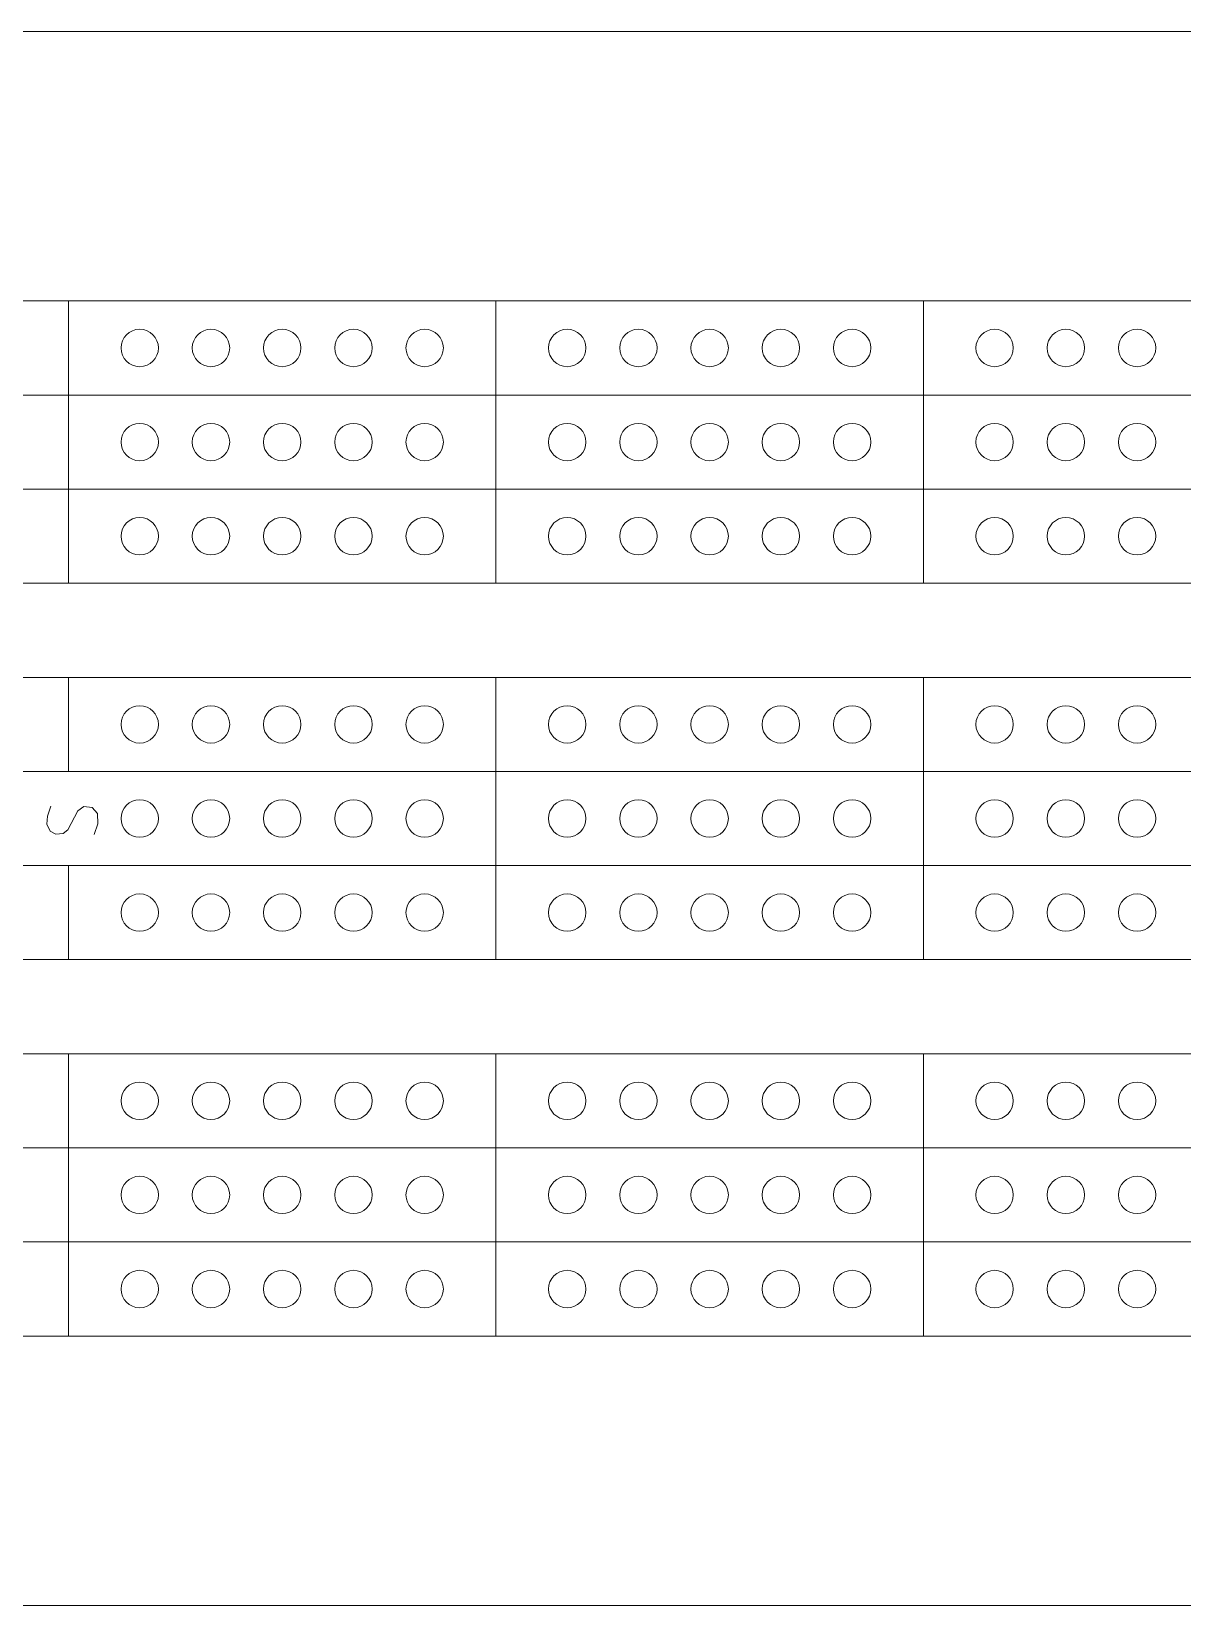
# Model space of a CAD drawing. Header units: centimetres. Extents: x 5.4 to 39.5, y -23.4 to 2.5.
# Drawn here: x 13.85 to 22.4, y -9.18 to 2.5 of the extents above; entities that cross this region are included whole.
import ezdxf

# ---------------------------------------------------------------- set-up
doc = ezdxf.new("R2010")
doc.units = ezdxf.units.CM
doc.header["$MEASUREMENT"] = 0
doc.layers.add('layer 1', color=7, linetype='Continuous')

msp = doc.modelspace()

# ---------------------------------------------------------------- linework, layer by layer
at = {"layer": 'layer 1', "color": 250, "lineweight": 20}
msp.add_open_spline([(5.77429, 2.5036), (5.77429, 2.5036), (33.70361, 2.5036), (33.70361, 2.5036), (33.70361, 2.5036), (36.92047, 2.5036), (39.54537, -0.1213), (39.54537, -3.33816), (39.54537, -3.33816), (39.54537, -6.55502), (36.92047, -9.17992), (33.70361, -9.17992), (33.70361, -9.17992), (33.70361, -9.17992), (10.42046, -9.17992), (10.42046, -9.17992), (10.42046, -9.17992), (7.86116, -9.17992), (5.77429, -7.09305), (5.77429, -4.53375), (5.77429, -4.53375), (5.77429, -4.53375), (5.77429, 2.5036), (5.77429, 2.5036)], degree=3, knots=[0, 0, 0, 0, 0.14285714, 0.14285714, 0.14285714, 0.14285714, 0.28571429, 0.28571429, 0.28571429, 0.28571429, 0.42857143, 0.42857143, 0.42857143, 0.42857143, 0.57142857, 0.57142857, 0.57142857, 0.57142857, 0.71428571, 0.71428571, 0.71428571, 0.71428571, 1, 1, 1, 1], dxfattribs=at)
at = {"layer": 'layer 1', "lineweight": 9}
for points in [[(10.94929, 0.5036), (10.94929, 0.5036), (33.70362, 0.5036), (33.70362, 0.5036)], [(14.12429, -1.5919), (14.12429, -1.5919), (14.12429, 0.5036), (14.12429, 0.5036)], [(17.29929, -1.5919), (17.29929, -1.5919), (17.29929, 0.5036), (17.29929, 0.5036)], [(20.47429, -1.5919), (20.47429, -1.5919), (20.47429, 0.5036), (20.47429, 0.5036)], [(10.94929, -0.1949), (10.94929, -0.1949), (33.70362, -0.1949), (33.70362, -0.1949)], [(10.94929, -0.8934), (10.94929, -0.8934), (33.70362, -0.8934), (33.70362, -0.8934)], [(10.94929, -1.5919), (10.94929, -1.5919), (33.70362, -1.5919), (33.70362, -1.5919)], [(10.42046, -2.2904), (10.42046, -2.2904), (33.17429, -2.2904), (33.17429, -2.2904)], [(14.12429, -2.9889), (14.12429, -2.9889), (14.12429, -2.2904), (14.12429, -2.2904)], [(17.29929, -4.3859), (17.29929, -4.3859), (17.29929, -2.2904), (17.29929, -2.2904)], [(20.47429, -4.3859), (20.47429, -4.3859), (20.47429, -2.2904), (20.47429, -2.2904)], [(10.42046, -2.9889), (10.42046, -2.9889), (33.17429, -2.9889), (33.17429, -2.9889)], [(13.96917, -3.31963), (13.96917, -3.31963), (13.99362, -3.24757), (13.99362, -3.24757)], [(14.23895, -3.24865), (14.23895, -3.24865), (14.19246, -3.28003), (14.19246, -3.28003)], [(14.30073, -3.25611), (14.30073, -3.25611), (14.23895, -3.24865), (14.23895, -3.24865)], [(14.33967, -3.30081), (14.33967, -3.30081), (14.30073, -3.25611), (14.30073, -3.25611)], [(13.96447, -3.38111), (13.96447, -3.38111), (13.96917, -3.31963), (13.96917, -3.31963)], [(13.98812, -3.432), (13.98812, -3.432), (13.96447, -3.38111), (13.96447, -3.38111)], [(14.19246, -3.28003), (14.19246, -3.28003), (14.11823, -3.42124), (14.11823, -3.42124)], [(14.31466, -3.45755), (14.31466, -3.45755), (14.34119, -3.37704), (14.34119, -3.37704)], [(14.34119, -3.37704), (14.34119, -3.37704), (14.33967, -3.30081), (14.33967, -3.30081)], [(14.02955, -3.45535), (14.02955, -3.45535), (13.98812, -3.432), (13.98812, -3.432)], [(14.08462, -3.44957), (14.08462, -3.44957), (14.02955, -3.45535), (14.02955, -3.45535)], [(14.11823, -3.42124), (14.11823, -3.42124), (14.08462, -3.44957), (14.08462, -3.44957)], [(10.42046, -3.6874), (10.42046, -3.6874), (33.17429, -3.6874), (33.17429, -3.6874)], [(14.12429, -4.3859), (14.12429, -4.3859), (14.12429, -3.6874), (14.12429, -3.6874)], [(10.42046, -4.3859), (10.42046, -4.3859), (33.17429, -4.3859), (33.17429, -4.3859)], [(10.42046, -5.0844), (10.42046, -5.0844), (33.70362, -5.0844), (33.70362, -5.0844)], [(14.12429, -7.1799), (14.12429, -7.1799), (14.12429, -5.0844), (14.12429, -5.0844)], [(17.29929, -7.1799), (17.29929, -7.1799), (17.29929, -5.0844), (17.29929, -5.0844)], [(20.47429, -7.1799), (20.47429, -7.1799), (20.47429, -5.0844), (20.47429, -5.0844)], [(10.42046, -5.7829), (10.42046, -5.7829), (33.70362, -5.7829), (33.70362, -5.7829)], [(10.42046, -6.4814), (10.42046, -6.4814), (33.70362, -6.4814), (33.70362, -6.4814)], [(10.42046, -7.1799), (10.42046, -7.1799), (33.70362, -7.1799), (33.70362, -7.1799)]]:
    msp.add_open_spline(points, degree=3, dxfattribs=at)
for points in [[(14.79253, 0.15435), (14.79253, 0.23107), (14.73034, 0.29326), (14.65362, 0.29326), (14.65362, 0.29326), (14.57691, 0.29326), (14.51472, 0.23107), (14.51472, 0.15435), (14.51472, 0.15435), (14.51472, 0.07763), (14.57691, 0.01544), (14.65362, 0.01544), (14.65362, 0.01544), (14.73034, 0.01544), (14.79253, 0.07763), (14.79253, 0.15435)], [(15.32161, 0.15435), (15.32161, 0.23107), (15.25942, 0.29326), (15.18271, 0.29326), (15.18271, 0.29326), (15.10599, 0.29326), (15.0438, 0.23107), (15.0438, 0.15435), (15.0438, 0.15435), (15.0438, 0.07763), (15.10599, 0.01544), (15.1827, 0.01544), (15.1827, 0.01544), (15.25942, 0.01544), (15.32161, 0.07763), (15.32161, 0.15435)], [(15.85069, 0.15435), (15.85069, 0.23107), (15.7885, 0.29326), (15.71179, 0.29326), (15.71179, 0.29326), (15.63507, 0.29326), (15.57288, 0.23107), (15.57288, 0.15435), (15.57288, 0.15435), (15.57288, 0.07763), (15.63507, 0.01544), (15.71179, 0.01544), (15.71179, 0.01544), (15.7885, 0.01544), (15.85069, 0.07763), (15.85069, 0.15435)], [(16.37978, 0.15435), (16.37978, 0.23107), (16.31759, 0.29326), (16.24087, 0.29326), (16.24087, 0.29326), (16.16415, 0.29326), (16.10196, 0.23107), (16.10196, 0.15435), (16.10196, 0.15435), (16.10196, 0.07763), (16.16415, 0.01544), (16.24087, 0.01544), (16.24087, 0.01544), (16.31758, 0.01544), (16.37978, 0.07763), (16.37978, 0.15435)], [(16.90886, 0.15435), (16.90886, 0.23107), (16.84667, 0.29326), (16.76995, 0.29326), (16.76995, 0.29326), (16.69323, 0.29326), (16.63104, 0.23107), (16.63104, 0.15435), (16.63104, 0.15435), (16.63104, 0.07763), (16.69323, 0.01544), (16.76995, 0.01544), (16.76995, 0.01544), (16.84667, 0.01544), (16.90886, 0.07763), (16.90886, 0.15435)], [(17.96753, 0.15435), (17.96753, 0.23107), (17.90534, 0.29326), (17.82862, 0.29326), (17.82862, 0.29326), (17.75191, 0.29326), (17.68972, 0.23107), (17.68972, 0.15435), (17.68972, 0.15435), (17.68972, 0.07763), (17.75191, 0.01544), (17.82862, 0.01544), (17.82862, 0.01544), (17.90534, 0.01544), (17.96753, 0.07763), (17.96753, 0.15435)], [(18.49661, 0.15435), (18.49661, 0.23107), (18.43442, 0.29326), (18.35771, 0.29326), (18.35771, 0.29326), (18.28099, 0.29326), (18.2188, 0.23107), (18.2188, 0.15435), (18.2188, 0.15435), (18.2188, 0.07763), (18.28099, 0.01544), (18.3577, 0.01544), (18.3577, 0.01544), (18.43442, 0.01544), (18.49661, 0.07763), (18.49661, 0.15435)], [(19.02569, 0.15435), (19.02569, 0.23107), (18.9635, 0.29326), (18.88679, 0.29326), (18.88679, 0.29326), (18.81007, 0.29326), (18.74788, 0.23107), (18.74788, 0.15435), (18.74788, 0.15435), (18.74788, 0.07763), (18.81007, 0.01544), (18.88679, 0.01544), (18.88679, 0.01544), (18.9635, 0.01544), (19.02569, 0.07763), (19.02569, 0.15435)], [(19.55478, 0.15435), (19.55478, 0.23107), (19.49259, 0.29326), (19.41587, 0.29326), (19.41587, 0.29326), (19.33915, 0.29326), (19.27696, 0.23107), (19.27696, 0.15435), (19.27696, 0.15435), (19.27696, 0.07763), (19.33915, 0.01544), (19.41587, 0.01544), (19.41587, 0.01544), (19.49258, 0.01544), (19.55478, 0.07763), (19.55478, 0.15435)], [(20.08386, 0.15435), (20.08386, 0.23107), (20.02167, 0.29326), (19.94495, 0.29326), (19.94495, 0.29326), (19.86823, 0.29326), (19.80604, 0.23107), (19.80604, 0.15435), (19.80604, 0.15435), (19.80604, 0.07763), (19.86823, 0.01544), (19.94495, 0.01544), (19.94495, 0.01544), (20.02167, 0.01544), (20.08386, 0.07763), (20.08386, 0.15435)], [(21.14253, 0.15435), (21.14253, 0.23107), (21.08034, 0.29326), (21.00362, 0.29326), (21.00362, 0.29326), (20.92691, 0.29326), (20.86472, 0.23107), (20.86472, 0.15435), (20.86472, 0.15435), (20.86472, 0.07763), (20.92691, 0.01544), (21.00362, 0.01544), (21.00362, 0.01544), (21.08034, 0.01544), (21.14253, 0.07763), (21.14253, 0.15435)], [(21.67161, 0.15435), (21.67161, 0.23107), (21.60942, 0.29326), (21.53271, 0.29326), (21.53271, 0.29326), (21.45599, 0.29326), (21.3938, 0.23107), (21.3938, 0.15435), (21.3938, 0.15435), (21.3938, 0.07763), (21.45599, 0.01544), (21.5327, 0.01544), (21.5327, 0.01544), (21.60942, 0.01544), (21.67161, 0.07763), (21.67161, 0.15435)], [(22.20069, 0.15435), (22.20069, 0.23107), (22.1385, 0.29326), (22.06179, 0.29326), (22.06179, 0.29326), (21.98507, 0.29326), (21.92288, 0.23107), (21.92288, 0.15435), (21.92288, 0.15435), (21.92288, 0.07763), (21.98507, 0.01544), (22.06179, 0.01544), (22.06179, 0.01544), (22.1385, 0.01544), (22.20069, 0.07763), (22.20069, 0.15435)], [(14.79253, -0.54415), (14.79253, -0.46743), (14.73034, -0.40524), (14.65362, -0.40524), (14.65362, -0.40524), (14.57691, -0.40524), (14.51472, -0.46743), (14.51472, -0.54415), (14.51472, -0.54415), (14.51472, -0.62087), (14.57691, -0.68306), (14.65362, -0.68306), (14.65362, -0.68306), (14.73034, -0.68306), (14.79253, -0.62087), (14.79253, -0.54415)], [(15.32161, -0.54415), (15.32161, -0.46743), (15.25942, -0.40524), (15.18271, -0.40524), (15.18271, -0.40524), (15.10599, -0.40524), (15.0438, -0.46743), (15.0438, -0.54415), (15.0438, -0.54415), (15.0438, -0.62087), (15.10599, -0.68306), (15.1827, -0.68306), (15.1827, -0.68306), (15.25942, -0.68306), (15.32161, -0.62087), (15.32161, -0.54415)], [(15.85069, -0.54415), (15.85069, -0.46743), (15.7885, -0.40524), (15.71179, -0.40524), (15.71179, -0.40524), (15.63507, -0.40524), (15.57288, -0.46743), (15.57288, -0.54415), (15.57288, -0.54415), (15.57288, -0.62087), (15.63507, -0.68306), (15.71179, -0.68306), (15.71179, -0.68306), (15.7885, -0.68306), (15.85069, -0.62087), (15.85069, -0.54415)], [(16.37978, -0.54415), (16.37978, -0.46743), (16.31759, -0.40524), (16.24087, -0.40524), (16.24087, -0.40524), (16.16415, -0.40524), (16.10196, -0.46743), (16.10196, -0.54415), (16.10196, -0.54415), (16.10196, -0.62087), (16.16415, -0.68306), (16.24087, -0.68306), (16.24087, -0.68306), (16.31758, -0.68306), (16.37978, -0.62087), (16.37978, -0.54415)], [(16.90886, -0.54415), (16.90886, -0.46743), (16.84667, -0.40524), (16.76995, -0.40524), (16.76995, -0.40524), (16.69323, -0.40524), (16.63104, -0.46743), (16.63104, -0.54415), (16.63104, -0.54415), (16.63104, -0.62087), (16.69323, -0.68306), (16.76995, -0.68306), (16.76995, -0.68306), (16.84667, -0.68306), (16.90886, -0.62087), (16.90886, -0.54415)], [(17.96753, -0.54415), (17.96753, -0.46743), (17.90534, -0.40524), (17.82862, -0.40524), (17.82862, -0.40524), (17.75191, -0.40524), (17.68972, -0.46743), (17.68972, -0.54415), (17.68972, -0.54415), (17.68972, -0.62087), (17.75191, -0.68306), (17.82862, -0.68306), (17.82862, -0.68306), (17.90534, -0.68306), (17.96753, -0.62087), (17.96753, -0.54415)], [(18.49661, -0.54415), (18.49661, -0.46743), (18.43442, -0.40524), (18.35771, -0.40524), (18.35771, -0.40524), (18.28099, -0.40524), (18.2188, -0.46743), (18.2188, -0.54415), (18.2188, -0.54415), (18.2188, -0.62087), (18.28099, -0.68306), (18.3577, -0.68306), (18.3577, -0.68306), (18.43442, -0.68306), (18.49661, -0.62087), (18.49661, -0.54415)], [(19.02569, -0.54415), (19.02569, -0.46743), (18.9635, -0.40524), (18.88679, -0.40524), (18.88679, -0.40524), (18.81007, -0.40524), (18.74788, -0.46743), (18.74788, -0.54415), (18.74788, -0.54415), (18.74788, -0.62087), (18.81007, -0.68306), (18.88679, -0.68306), (18.88679, -0.68306), (18.9635, -0.68306), (19.02569, -0.62087), (19.02569, -0.54415)], [(19.55478, -0.54415), (19.55478, -0.46743), (19.49259, -0.40524), (19.41587, -0.40524), (19.41587, -0.40524), (19.33915, -0.40524), (19.27696, -0.46743), (19.27696, -0.54415), (19.27696, -0.54415), (19.27696, -0.62087), (19.33915, -0.68306), (19.41587, -0.68306), (19.41587, -0.68306), (19.49258, -0.68306), (19.55478, -0.62087), (19.55478, -0.54415)], [(20.08386, -0.54415), (20.08386, -0.46743), (20.02167, -0.40524), (19.94495, -0.40524), (19.94495, -0.40524), (19.86823, -0.40524), (19.80604, -0.46743), (19.80604, -0.54415), (19.80604, -0.54415), (19.80604, -0.62087), (19.86823, -0.68306), (19.94495, -0.68306), (19.94495, -0.68306), (20.02167, -0.68306), (20.08386, -0.62087), (20.08386, -0.54415)], [(21.14253, -0.54415), (21.14253, -0.46743), (21.08034, -0.40524), (21.00362, -0.40524), (21.00362, -0.40524), (20.92691, -0.40524), (20.86472, -0.46743), (20.86472, -0.54415), (20.86472, -0.54415), (20.86472, -0.62087), (20.92691, -0.68306), (21.00362, -0.68306), (21.00362, -0.68306), (21.08034, -0.68306), (21.14253, -0.62087), (21.14253, -0.54415)], [(21.67161, -0.54415), (21.67161, -0.46743), (21.60942, -0.40524), (21.53271, -0.40524), (21.53271, -0.40524), (21.45599, -0.40524), (21.3938, -0.46743), (21.3938, -0.54415), (21.3938, -0.54415), (21.3938, -0.62087), (21.45599, -0.68306), (21.5327, -0.68306), (21.5327, -0.68306), (21.60942, -0.68306), (21.67161, -0.62087), (21.67161, -0.54415)], [(22.20069, -0.54415), (22.20069, -0.46743), (22.1385, -0.40524), (22.06179, -0.40524), (22.06179, -0.40524), (21.98507, -0.40524), (21.92288, -0.46743), (21.92288, -0.54415), (21.92288, -0.54415), (21.92288, -0.62087), (21.98507, -0.68306), (22.06179, -0.68306), (22.06179, -0.68306), (22.1385, -0.68306), (22.20069, -0.62087), (22.20069, -0.54415)], [(14.79253, -1.24265), (14.79253, -1.16593), (14.73034, -1.10374), (14.65362, -1.10374), (14.65362, -1.10374), (14.57691, -1.10374), (14.51472, -1.16593), (14.51472, -1.24265), (14.51472, -1.24265), (14.51472, -1.31937), (14.57691, -1.38156), (14.65362, -1.38156), (14.65362, -1.38156), (14.73034, -1.38156), (14.79253, -1.31937), (14.79253, -1.24265)], [(15.32161, -1.24265), (15.32161, -1.16593), (15.25942, -1.10374), (15.18271, -1.10374), (15.18271, -1.10374), (15.10599, -1.10374), (15.0438, -1.16593), (15.0438, -1.24265), (15.0438, -1.24265), (15.0438, -1.31937), (15.10599, -1.38156), (15.1827, -1.38156), (15.1827, -1.38156), (15.25942, -1.38156), (15.32161, -1.31937), (15.32161, -1.24265)], [(15.85069, -1.24265), (15.85069, -1.16593), (15.7885, -1.10374), (15.71179, -1.10374), (15.71179, -1.10374), (15.63507, -1.10374), (15.57288, -1.16593), (15.57288, -1.24265), (15.57288, -1.24265), (15.57288, -1.31937), (15.63507, -1.38156), (15.71179, -1.38156), (15.71179, -1.38156), (15.7885, -1.38156), (15.85069, -1.31937), (15.85069, -1.24265)], [(16.37978, -1.24265), (16.37978, -1.16593), (16.31759, -1.10374), (16.24087, -1.10374), (16.24087, -1.10374), (16.16415, -1.10374), (16.10196, -1.16593), (16.10196, -1.24265), (16.10196, -1.24265), (16.10196, -1.31937), (16.16415, -1.38156), (16.24087, -1.38156), (16.24087, -1.38156), (16.31758, -1.38156), (16.37978, -1.31937), (16.37978, -1.24265)], [(16.90886, -1.24265), (16.90886, -1.16593), (16.84667, -1.10374), (16.76995, -1.10374), (16.76995, -1.10374), (16.69323, -1.10374), (16.63104, -1.16593), (16.63104, -1.24265), (16.63104, -1.24265), (16.63104, -1.31937), (16.69323, -1.38156), (16.76995, -1.38156), (16.76995, -1.38156), (16.84667, -1.38156), (16.90886, -1.31937), (16.90886, -1.24265)], [(17.96753, -1.24265), (17.96753, -1.16593), (17.90534, -1.10374), (17.82862, -1.10374), (17.82862, -1.10374), (17.75191, -1.10374), (17.68972, -1.16593), (17.68972, -1.24265), (17.68972, -1.24265), (17.68972, -1.31937), (17.75191, -1.38156), (17.82862, -1.38156), (17.82862, -1.38156), (17.90534, -1.38156), (17.96753, -1.31937), (17.96753, -1.24265)], [(18.49661, -1.24265), (18.49661, -1.16593), (18.43442, -1.10374), (18.35771, -1.10374), (18.35771, -1.10374), (18.28099, -1.10374), (18.2188, -1.16593), (18.2188, -1.24265), (18.2188, -1.24265), (18.2188, -1.31937), (18.28099, -1.38156), (18.3577, -1.38156), (18.3577, -1.38156), (18.43442, -1.38156), (18.49661, -1.31937), (18.49661, -1.24265)], [(19.02569, -1.24265), (19.02569, -1.16593), (18.9635, -1.10374), (18.88679, -1.10374), (18.88679, -1.10374), (18.81007, -1.10374), (18.74788, -1.16593), (18.74788, -1.24265), (18.74788, -1.24265), (18.74788, -1.31937), (18.81007, -1.38156), (18.88679, -1.38156), (18.88679, -1.38156), (18.9635, -1.38156), (19.02569, -1.31937), (19.02569, -1.24265)], [(19.55478, -1.24265), (19.55478, -1.16593), (19.49259, -1.10374), (19.41587, -1.10374), (19.41587, -1.10374), (19.33915, -1.10374), (19.27696, -1.16593), (19.27696, -1.24265), (19.27696, -1.24265), (19.27696, -1.31937), (19.33915, -1.38156), (19.41587, -1.38156), (19.41587, -1.38156), (19.49258, -1.38156), (19.55478, -1.31937), (19.55478, -1.24265)], [(20.08386, -1.24265), (20.08386, -1.16593), (20.02167, -1.10374), (19.94495, -1.10374), (19.94495, -1.10374), (19.86823, -1.10374), (19.80604, -1.16593), (19.80604, -1.24265), (19.80604, -1.24265), (19.80604, -1.31937), (19.86823, -1.38156), (19.94495, -1.38156), (19.94495, -1.38156), (20.02167, -1.38156), (20.08386, -1.31937), (20.08386, -1.24265)], [(21.14253, -1.24265), (21.14253, -1.16593), (21.08034, -1.10374), (21.00362, -1.10374), (21.00362, -1.10374), (20.92691, -1.10374), (20.86472, -1.16593), (20.86472, -1.24265), (20.86472, -1.24265), (20.86472, -1.31937), (20.92691, -1.38156), (21.00362, -1.38156), (21.00362, -1.38156), (21.08034, -1.38156), (21.14253, -1.31937), (21.14253, -1.24265)], [(21.67161, -1.24265), (21.67161, -1.16593), (21.60942, -1.10374), (21.53271, -1.10374), (21.53271, -1.10374), (21.45599, -1.10374), (21.3938, -1.16593), (21.3938, -1.24265), (21.3938, -1.24265), (21.3938, -1.31937), (21.45599, -1.38156), (21.5327, -1.38156), (21.5327, -1.38156), (21.60942, -1.38156), (21.67161, -1.31937), (21.67161, -1.24265)], [(22.20069, -1.24265), (22.20069, -1.16593), (22.1385, -1.10374), (22.06179, -1.10374), (22.06179, -1.10374), (21.98507, -1.10374), (21.92288, -1.16593), (21.92288, -1.24265), (21.92288, -1.24265), (21.92288, -1.31937), (21.98507, -1.38156), (22.06179, -1.38156), (22.06179, -1.38156), (22.1385, -1.38156), (22.20069, -1.31937), (22.20069, -1.24265)], [(14.79253, -2.63965), (14.79253, -2.56293), (14.73034, -2.50074), (14.65362, -2.50074), (14.65362, -2.50074), (14.57691, -2.50074), (14.51472, -2.56293), (14.51472, -2.63965), (14.51472, -2.63965), (14.51472, -2.71637), (14.57691, -2.77856), (14.65362, -2.77856), (14.65362, -2.77856), (14.73034, -2.77856), (14.79253, -2.71637), (14.79253, -2.63965)], [(15.32161, -2.63965), (15.32161, -2.56293), (15.25942, -2.50074), (15.18271, -2.50074), (15.18271, -2.50074), (15.10599, -2.50074), (15.0438, -2.56293), (15.0438, -2.63965), (15.0438, -2.63965), (15.0438, -2.71637), (15.10599, -2.77856), (15.1827, -2.77856), (15.1827, -2.77856), (15.25942, -2.77856), (15.32161, -2.71637), (15.32161, -2.63965)], [(15.85069, -2.63965), (15.85069, -2.56293), (15.7885, -2.50074), (15.71179, -2.50074), (15.71179, -2.50074), (15.63507, -2.50074), (15.57288, -2.56293), (15.57288, -2.63965), (15.57288, -2.63965), (15.57288, -2.71637), (15.63507, -2.77856), (15.71179, -2.77856), (15.71179, -2.77856), (15.7885, -2.77856), (15.85069, -2.71637), (15.85069, -2.63965)], [(16.37978, -2.63965), (16.37978, -2.56293), (16.31759, -2.50074), (16.24087, -2.50074), (16.24087, -2.50074), (16.16415, -2.50074), (16.10196, -2.56293), (16.10196, -2.63965), (16.10196, -2.63965), (16.10196, -2.71637), (16.16415, -2.77856), (16.24087, -2.77856), (16.24087, -2.77856), (16.31758, -2.77856), (16.37978, -2.71637), (16.37978, -2.63965)], [(16.90886, -2.63965), (16.90886, -2.56293), (16.84667, -2.50074), (16.76995, -2.50074), (16.76995, -2.50074), (16.69323, -2.50074), (16.63104, -2.56293), (16.63104, -2.63965), (16.63104, -2.63965), (16.63104, -2.71637), (16.69323, -2.77856), (16.76995, -2.77856), (16.76995, -2.77856), (16.84667, -2.77856), (16.90886, -2.71637), (16.90886, -2.63965)], [(17.96753, -2.63965), (17.96753, -2.56293), (17.90534, -2.50074), (17.82862, -2.50074), (17.82862, -2.50074), (17.75191, -2.50074), (17.68972, -2.56293), (17.68972, -2.63965), (17.68972, -2.63965), (17.68972, -2.71637), (17.75191, -2.77856), (17.82862, -2.77856), (17.82862, -2.77856), (17.90534, -2.77856), (17.96753, -2.71637), (17.96753, -2.63965)], [(18.49661, -2.63965), (18.49661, -2.56293), (18.43442, -2.50074), (18.35771, -2.50074), (18.35771, -2.50074), (18.28099, -2.50074), (18.2188, -2.56293), (18.2188, -2.63965), (18.2188, -2.63965), (18.2188, -2.71637), (18.28099, -2.77856), (18.3577, -2.77856), (18.3577, -2.77856), (18.43442, -2.77856), (18.49661, -2.71637), (18.49661, -2.63965)], [(19.02569, -2.63965), (19.02569, -2.56293), (18.9635, -2.50074), (18.88679, -2.50074), (18.88679, -2.50074), (18.81007, -2.50074), (18.74788, -2.56293), (18.74788, -2.63965), (18.74788, -2.63965), (18.74788, -2.71637), (18.81007, -2.77856), (18.88679, -2.77856), (18.88679, -2.77856), (18.9635, -2.77856), (19.02569, -2.71637), (19.02569, -2.63965)], [(19.55478, -2.63965), (19.55478, -2.56293), (19.49259, -2.50074), (19.41587, -2.50074), (19.41587, -2.50074), (19.33915, -2.50074), (19.27696, -2.56293), (19.27696, -2.63965), (19.27696, -2.63965), (19.27696, -2.71637), (19.33915, -2.77856), (19.41587, -2.77856), (19.41587, -2.77856), (19.49258, -2.77856), (19.55478, -2.71637), (19.55478, -2.63965)], [(20.08386, -2.63965), (20.08386, -2.56293), (20.02167, -2.50074), (19.94495, -2.50074), (19.94495, -2.50074), (19.86823, -2.50074), (19.80604, -2.56293), (19.80604, -2.63965), (19.80604, -2.63965), (19.80604, -2.71637), (19.86823, -2.77856), (19.94495, -2.77856), (19.94495, -2.77856), (20.02167, -2.77856), (20.08386, -2.71637), (20.08386, -2.63965)], [(21.14253, -2.63965), (21.14253, -2.56293), (21.08034, -2.50074), (21.00362, -2.50074), (21.00362, -2.50074), (20.92691, -2.50074), (20.86472, -2.56293), (20.86472, -2.63965), (20.86472, -2.63965), (20.86472, -2.71637), (20.92691, -2.77856), (21.00362, -2.77856), (21.00362, -2.77856), (21.08034, -2.77856), (21.14253, -2.71637), (21.14253, -2.63965)], [(21.67161, -2.63965), (21.67161, -2.56293), (21.60942, -2.50074), (21.53271, -2.50074), (21.53271, -2.50074), (21.45599, -2.50074), (21.3938, -2.56293), (21.3938, -2.63965), (21.3938, -2.63965), (21.3938, -2.71637), (21.45599, -2.77856), (21.5327, -2.77856), (21.5327, -2.77856), (21.60942, -2.77856), (21.67161, -2.71637), (21.67161, -2.63965)], [(22.20069, -2.63965), (22.20069, -2.56293), (22.1385, -2.50074), (22.06179, -2.50074), (22.06179, -2.50074), (21.98507, -2.50074), (21.92288, -2.56293), (21.92288, -2.63965), (21.92288, -2.63965), (21.92288, -2.71637), (21.98507, -2.77856), (22.06179, -2.77856), (22.06179, -2.77856), (22.1385, -2.77856), (22.20069, -2.71637), (22.20069, -2.63965)], [(14.79253, -3.33815), (14.79253, -3.26143), (14.73034, -3.19924), (14.65362, -3.19924), (14.65362, -3.19924), (14.57691, -3.19924), (14.51472, -3.26143), (14.51472, -3.33815), (14.51472, -3.33815), (14.51472, -3.41487), (14.57691, -3.47706), (14.65362, -3.47706), (14.65362, -3.47706), (14.73034, -3.47706), (14.79253, -3.41487), (14.79253, -3.33815)], [(15.32161, -3.33815), (15.32161, -3.26143), (15.25942, -3.19924), (15.18271, -3.19924), (15.18271, -3.19924), (15.10599, -3.19924), (15.0438, -3.26143), (15.0438, -3.33815), (15.0438, -3.33815), (15.0438, -3.41487), (15.10599, -3.47706), (15.1827, -3.47706), (15.1827, -3.47706), (15.25942, -3.47706), (15.32161, -3.41487), (15.32161, -3.33815)], [(15.85069, -3.33815), (15.85069, -3.26143), (15.7885, -3.19924), (15.71179, -3.19924), (15.71179, -3.19924), (15.63507, -3.19924), (15.57288, -3.26143), (15.57288, -3.33815), (15.57288, -3.33815), (15.57288, -3.41487), (15.63507, -3.47706), (15.71179, -3.47706), (15.71179, -3.47706), (15.7885, -3.47706), (15.85069, -3.41487), (15.85069, -3.33815)], [(16.37978, -3.33815), (16.37978, -3.26143), (16.31759, -3.19924), (16.24087, -3.19924), (16.24087, -3.19924), (16.16415, -3.19924), (16.10196, -3.26143), (16.10196, -3.33815), (16.10196, -3.33815), (16.10196, -3.41487), (16.16415, -3.47706), (16.24087, -3.47706), (16.24087, -3.47706), (16.31758, -3.47706), (16.37978, -3.41487), (16.37978, -3.33815)], [(16.90886, -3.33815), (16.90886, -3.26143), (16.84667, -3.19924), (16.76995, -3.19924), (16.76995, -3.19924), (16.69323, -3.19924), (16.63104, -3.26143), (16.63104, -3.33815), (16.63104, -3.33815), (16.63104, -3.41487), (16.69323, -3.47706), (16.76995, -3.47706), (16.76995, -3.47706), (16.84667, -3.47706), (16.90886, -3.41487), (16.90886, -3.33815)], [(17.96753, -3.33815), (17.96753, -3.26143), (17.90534, -3.19924), (17.82862, -3.19924), (17.82862, -3.19924), (17.75191, -3.19924), (17.68972, -3.26143), (17.68972, -3.33815), (17.68972, -3.33815), (17.68972, -3.41487), (17.75191, -3.47706), (17.82862, -3.47706), (17.82862, -3.47706), (17.90534, -3.47706), (17.96753, -3.41487), (17.96753, -3.33815)], [(18.49661, -3.33815), (18.49661, -3.26143), (18.43442, -3.19924), (18.35771, -3.19924), (18.35771, -3.19924), (18.28099, -3.19924), (18.2188, -3.26143), (18.2188, -3.33815), (18.2188, -3.33815), (18.2188, -3.41487), (18.28099, -3.47706), (18.3577, -3.47706), (18.3577, -3.47706), (18.43442, -3.47706), (18.49661, -3.41487), (18.49661, -3.33815)], [(19.02569, -3.33815), (19.02569, -3.26143), (18.9635, -3.19924), (18.88679, -3.19924), (18.88679, -3.19924), (18.81007, -3.19924), (18.74788, -3.26143), (18.74788, -3.33815), (18.74788, -3.33815), (18.74788, -3.41487), (18.81007, -3.47706), (18.88679, -3.47706), (18.88679, -3.47706), (18.9635, -3.47706), (19.02569, -3.41487), (19.02569, -3.33815)], [(19.55478, -3.33815), (19.55478, -3.26143), (19.49259, -3.19924), (19.41587, -3.19924), (19.41587, -3.19924), (19.33915, -3.19924), (19.27696, -3.26143), (19.27696, -3.33815), (19.27696, -3.33815), (19.27696, -3.41487), (19.33915, -3.47706), (19.41587, -3.47706), (19.41587, -3.47706), (19.49258, -3.47706), (19.55478, -3.41487), (19.55478, -3.33815)], [(20.08386, -3.33815), (20.08386, -3.26143), (20.02167, -3.19924), (19.94495, -3.19924), (19.94495, -3.19924), (19.86823, -3.19924), (19.80604, -3.26143), (19.80604, -3.33815), (19.80604, -3.33815), (19.80604, -3.41487), (19.86823, -3.47706), (19.94495, -3.47706), (19.94495, -3.47706), (20.02167, -3.47706), (20.08386, -3.41487), (20.08386, -3.33815)], [(21.14253, -3.33815), (21.14253, -3.26143), (21.08034, -3.19924), (21.00362, -3.19924), (21.00362, -3.19924), (20.92691, -3.19924), (20.86472, -3.26143), (20.86472, -3.33815), (20.86472, -3.33815), (20.86472, -3.41487), (20.92691, -3.47706), (21.00362, -3.47706), (21.00362, -3.47706), (21.08034, -3.47706), (21.14253, -3.41487), (21.14253, -3.33815)], [(21.67161, -3.33815), (21.67161, -3.26143), (21.60942, -3.19924), (21.53271, -3.19924), (21.53271, -3.19924), (21.45599, -3.19924), (21.3938, -3.26143), (21.3938, -3.33815), (21.3938, -3.33815), (21.3938, -3.41487), (21.45599, -3.47706), (21.5327, -3.47706), (21.5327, -3.47706), (21.60942, -3.47706), (21.67161, -3.41487), (21.67161, -3.33815)], [(22.20069, -3.33815), (22.20069, -3.26143), (22.1385, -3.19924), (22.06179, -3.19924), (22.06179, -3.19924), (21.98507, -3.19924), (21.92288, -3.26143), (21.92288, -3.33815), (21.92288, -3.33815), (21.92288, -3.41487), (21.98507, -3.47706), (22.06179, -3.47706), (22.06179, -3.47706), (22.1385, -3.47706), (22.20069, -3.41487), (22.20069, -3.33815)], [(14.79253, -4.03665), (14.79253, -3.95993), (14.73034, -3.89774), (14.65362, -3.89774), (14.65362, -3.89774), (14.57691, -3.89774), (14.51472, -3.95993), (14.51472, -4.03665), (14.51472, -4.03665), (14.51472, -4.11337), (14.57691, -4.17556), (14.65362, -4.17556), (14.65362, -4.17556), (14.73034, -4.17556), (14.79253, -4.11337), (14.79253, -4.03665)], [(15.32161, -4.03665), (15.32161, -3.95993), (15.25942, -3.89774), (15.18271, -3.89774), (15.18271, -3.89774), (15.10599, -3.89774), (15.0438, -3.95993), (15.0438, -4.03665), (15.0438, -4.03665), (15.0438, -4.11337), (15.10599, -4.17556), (15.1827, -4.17556), (15.1827, -4.17556), (15.25942, -4.17556), (15.32161, -4.11337), (15.32161, -4.03665)], [(15.85069, -4.03665), (15.85069, -3.95993), (15.7885, -3.89774), (15.71179, -3.89774), (15.71179, -3.89774), (15.63507, -3.89774), (15.57288, -3.95993), (15.57288, -4.03665), (15.57288, -4.03665), (15.57288, -4.11337), (15.63507, -4.17556), (15.71179, -4.17556), (15.71179, -4.17556), (15.7885, -4.17556), (15.85069, -4.11337), (15.85069, -4.03665)], [(16.37978, -4.03665), (16.37978, -3.95993), (16.31759, -3.89774), (16.24087, -3.89774), (16.24087, -3.89774), (16.16415, -3.89774), (16.10196, -3.95993), (16.10196, -4.03665), (16.10196, -4.03665), (16.10196, -4.11337), (16.16415, -4.17556), (16.24087, -4.17556), (16.24087, -4.17556), (16.31758, -4.17556), (16.37978, -4.11337), (16.37978, -4.03665)], [(16.90886, -4.03665), (16.90886, -3.95993), (16.84667, -3.89774), (16.76995, -3.89774), (16.76995, -3.89774), (16.69323, -3.89774), (16.63104, -3.95993), (16.63104, -4.03665), (16.63104, -4.03665), (16.63104, -4.11337), (16.69323, -4.17556), (16.76995, -4.17556), (16.76995, -4.17556), (16.84667, -4.17556), (16.90886, -4.11337), (16.90886, -4.03665)], [(17.96753, -4.03665), (17.96753, -3.95993), (17.90534, -3.89774), (17.82862, -3.89774), (17.82862, -3.89774), (17.75191, -3.89774), (17.68972, -3.95993), (17.68972, -4.03665), (17.68972, -4.03665), (17.68972, -4.11337), (17.75191, -4.17556), (17.82862, -4.17556), (17.82862, -4.17556), (17.90534, -4.17556), (17.96753, -4.11337), (17.96753, -4.03665)], [(18.49661, -4.03665), (18.49661, -3.95993), (18.43442, -3.89774), (18.35771, -3.89774), (18.35771, -3.89774), (18.28099, -3.89774), (18.2188, -3.95993), (18.2188, -4.03665), (18.2188, -4.03665), (18.2188, -4.11337), (18.28099, -4.17556), (18.3577, -4.17556), (18.3577, -4.17556), (18.43442, -4.17556), (18.49661, -4.11337), (18.49661, -4.03665)], [(19.02569, -4.03665), (19.02569, -3.95993), (18.9635, -3.89774), (18.88679, -3.89774), (18.88679, -3.89774), (18.81007, -3.89774), (18.74788, -3.95993), (18.74788, -4.03665), (18.74788, -4.03665), (18.74788, -4.11337), (18.81007, -4.17556), (18.88679, -4.17556), (18.88679, -4.17556), (18.9635, -4.17556), (19.02569, -4.11337), (19.02569, -4.03665)], [(19.55478, -4.03665), (19.55478, -3.95993), (19.49259, -3.89774), (19.41587, -3.89774), (19.41587, -3.89774), (19.33915, -3.89774), (19.27696, -3.95993), (19.27696, -4.03665), (19.27696, -4.03665), (19.27696, -4.11337), (19.33915, -4.17556), (19.41587, -4.17556), (19.41587, -4.17556), (19.49258, -4.17556), (19.55478, -4.11337), (19.55478, -4.03665)], [(20.08386, -4.03665), (20.08386, -3.95993), (20.02167, -3.89774), (19.94495, -3.89774), (19.94495, -3.89774), (19.86823, -3.89774), (19.80604, -3.95993), (19.80604, -4.03665), (19.80604, -4.03665), (19.80604, -4.11337), (19.86823, -4.17556), (19.94495, -4.17556), (19.94495, -4.17556), (20.02167, -4.17556), (20.08386, -4.11337), (20.08386, -4.03665)], [(21.14253, -4.03665), (21.14253, -3.95993), (21.08034, -3.89774), (21.00362, -3.89774), (21.00362, -3.89774), (20.92691, -3.89774), (20.86472, -3.95993), (20.86472, -4.03665), (20.86472, -4.03665), (20.86472, -4.11337), (20.92691, -4.17556), (21.00362, -4.17556), (21.00362, -4.17556), (21.08034, -4.17556), (21.14253, -4.11337), (21.14253, -4.03665)], [(21.67161, -4.03665), (21.67161, -3.95993), (21.60942, -3.89774), (21.53271, -3.89774), (21.53271, -3.89774), (21.45599, -3.89774), (21.3938, -3.95993), (21.3938, -4.03665), (21.3938, -4.03665), (21.3938, -4.11337), (21.45599, -4.17556), (21.5327, -4.17556), (21.5327, -4.17556), (21.60942, -4.17556), (21.67161, -4.11337), (21.67161, -4.03665)], [(22.20069, -4.03665), (22.20069, -3.95993), (22.1385, -3.89774), (22.06179, -3.89774), (22.06179, -3.89774), (21.98507, -3.89774), (21.92288, -3.95993), (21.92288, -4.03665), (21.92288, -4.03665), (21.92288, -4.11337), (21.98507, -4.17556), (22.06179, -4.17556), (22.06179, -4.17556), (22.1385, -4.17556), (22.20069, -4.11337), (22.20069, -4.03665)], [(14.79253, -5.43365), (14.79253, -5.35693), (14.73034, -5.29474), (14.65362, -5.29474), (14.65362, -5.29474), (14.57691, -5.29474), (14.51472, -5.35693), (14.51472, -5.43365), (14.51472, -5.43365), (14.51472, -5.51037), (14.57691, -5.57256), (14.65362, -5.57256), (14.65362, -5.57256), (14.73034, -5.57256), (14.79253, -5.51037), (14.79253, -5.43365)], [(15.32161, -5.43365), (15.32161, -5.35693), (15.25942, -5.29474), (15.18271, -5.29474), (15.18271, -5.29474), (15.10599, -5.29474), (15.0438, -5.35693), (15.0438, -5.43365), (15.0438, -5.43365), (15.0438, -5.51037), (15.10599, -5.57256), (15.1827, -5.57256), (15.1827, -5.57256), (15.25942, -5.57256), (15.32161, -5.51037), (15.32161, -5.43365)], [(15.85069, -5.43365), (15.85069, -5.35693), (15.7885, -5.29474), (15.71179, -5.29474), (15.71179, -5.29474), (15.63507, -5.29474), (15.57288, -5.35693), (15.57288, -5.43365), (15.57288, -5.43365), (15.57288, -5.51037), (15.63507, -5.57256), (15.71179, -5.57256), (15.71179, -5.57256), (15.7885, -5.57256), (15.85069, -5.51037), (15.85069, -5.43365)], [(16.37978, -5.43365), (16.37978, -5.35693), (16.31759, -5.29474), (16.24087, -5.29474), (16.24087, -5.29474), (16.16415, -5.29474), (16.10196, -5.35693), (16.10196, -5.43365), (16.10196, -5.43365), (16.10196, -5.51037), (16.16415, -5.57256), (16.24087, -5.57256), (16.24087, -5.57256), (16.31758, -5.57256), (16.37978, -5.51037), (16.37978, -5.43365)], [(16.90886, -5.43365), (16.90886, -5.35693), (16.84667, -5.29474), (16.76995, -5.29474), (16.76995, -5.29474), (16.69323, -5.29474), (16.63104, -5.35693), (16.63104, -5.43365), (16.63104, -5.43365), (16.63104, -5.51037), (16.69323, -5.57256), (16.76995, -5.57256), (16.76995, -5.57256), (16.84667, -5.57256), (16.90886, -5.51037), (16.90886, -5.43365)], [(17.96753, -5.43365), (17.96753, -5.35693), (17.90534, -5.29474), (17.82862, -5.29474), (17.82862, -5.29474), (17.75191, -5.29474), (17.68972, -5.35693), (17.68972, -5.43365), (17.68972, -5.43365), (17.68972, -5.51037), (17.75191, -5.57256), (17.82862, -5.57256), (17.82862, -5.57256), (17.90534, -5.57256), (17.96753, -5.51037), (17.96753, -5.43365)], [(18.49661, -5.43365), (18.49661, -5.35693), (18.43442, -5.29474), (18.35771, -5.29474), (18.35771, -5.29474), (18.28099, -5.29474), (18.2188, -5.35693), (18.2188, -5.43365), (18.2188, -5.43365), (18.2188, -5.51037), (18.28099, -5.57256), (18.3577, -5.57256), (18.3577, -5.57256), (18.43442, -5.57256), (18.49661, -5.51037), (18.49661, -5.43365)], [(19.02569, -5.43365), (19.02569, -5.35693), (18.9635, -5.29474), (18.88679, -5.29474), (18.88679, -5.29474), (18.81007, -5.29474), (18.74788, -5.35693), (18.74788, -5.43365), (18.74788, -5.43365), (18.74788, -5.51037), (18.81007, -5.57256), (18.88679, -5.57256), (18.88679, -5.57256), (18.9635, -5.57256), (19.02569, -5.51037), (19.02569, -5.43365)], [(19.55478, -5.43365), (19.55478, -5.35693), (19.49259, -5.29474), (19.41587, -5.29474), (19.41587, -5.29474), (19.33915, -5.29474), (19.27696, -5.35693), (19.27696, -5.43365), (19.27696, -5.43365), (19.27696, -5.51037), (19.33915, -5.57256), (19.41587, -5.57256), (19.41587, -5.57256), (19.49258, -5.57256), (19.55478, -5.51037), (19.55478, -5.43365)], [(20.08386, -5.43365), (20.08386, -5.35693), (20.02167, -5.29474), (19.94495, -5.29474), (19.94495, -5.29474), (19.86823, -5.29474), (19.80604, -5.35693), (19.80604, -5.43365), (19.80604, -5.43365), (19.80604, -5.51037), (19.86823, -5.57256), (19.94495, -5.57256), (19.94495, -5.57256), (20.02167, -5.57256), (20.08386, -5.51037), (20.08386, -5.43365)], [(21.14253, -5.43365), (21.14253, -5.35693), (21.08034, -5.29474), (21.00362, -5.29474), (21.00362, -5.29474), (20.92691, -5.29474), (20.86472, -5.35693), (20.86472, -5.43365), (20.86472, -5.43365), (20.86472, -5.51037), (20.92691, -5.57256), (21.00362, -5.57256), (21.00362, -5.57256), (21.08034, -5.57256), (21.14253, -5.51037), (21.14253, -5.43365)], [(21.67161, -5.43365), (21.67161, -5.35693), (21.60942, -5.29474), (21.53271, -5.29474), (21.53271, -5.29474), (21.45599, -5.29474), (21.3938, -5.35693), (21.3938, -5.43365), (21.3938, -5.43365), (21.3938, -5.51037), (21.45599, -5.57256), (21.5327, -5.57256), (21.5327, -5.57256), (21.60942, -5.57256), (21.67161, -5.51037), (21.67161, -5.43365)], [(22.20069, -5.43365), (22.20069, -5.35693), (22.1385, -5.29474), (22.06179, -5.29474), (22.06179, -5.29474), (21.98507, -5.29474), (21.92288, -5.35693), (21.92288, -5.43365), (21.92288, -5.43365), (21.92288, -5.51037), (21.98507, -5.57256), (22.06179, -5.57256), (22.06179, -5.57256), (22.1385, -5.57256), (22.20069, -5.51037), (22.20069, -5.43365)], [(14.79253, -6.13215), (14.79253, -6.05543), (14.73034, -5.99324), (14.65362, -5.99324), (14.65362, -5.99324), (14.57691, -5.99324), (14.51472, -6.05543), (14.51472, -6.13215), (14.51472, -6.13215), (14.51472, -6.20887), (14.57691, -6.27106), (14.65362, -6.27106), (14.65362, -6.27106), (14.73034, -6.27106), (14.79253, -6.20887), (14.79253, -6.13215)], [(15.32161, -6.13215), (15.32161, -6.05543), (15.25942, -5.99324), (15.18271, -5.99324), (15.18271, -5.99324), (15.10599, -5.99324), (15.0438, -6.05543), (15.0438, -6.13215), (15.0438, -6.13215), (15.0438, -6.20887), (15.10599, -6.27106), (15.1827, -6.27106), (15.1827, -6.27106), (15.25942, -6.27106), (15.32161, -6.20887), (15.32161, -6.13215)], [(15.85069, -6.13215), (15.85069, -6.05543), (15.7885, -5.99324), (15.71179, -5.99324), (15.71179, -5.99324), (15.63507, -5.99324), (15.57288, -6.05543), (15.57288, -6.13215), (15.57288, -6.13215), (15.57288, -6.20887), (15.63507, -6.27106), (15.71179, -6.27106), (15.71179, -6.27106), (15.7885, -6.27106), (15.85069, -6.20887), (15.85069, -6.13215)], [(16.37978, -6.13215), (16.37978, -6.05543), (16.31759, -5.99324), (16.24087, -5.99324), (16.24087, -5.99324), (16.16415, -5.99324), (16.10196, -6.05543), (16.10196, -6.13215), (16.10196, -6.13215), (16.10196, -6.20887), (16.16415, -6.27106), (16.24087, -6.27106), (16.24087, -6.27106), (16.31758, -6.27106), (16.37978, -6.20887), (16.37978, -6.13215)], [(16.90886, -6.13215), (16.90886, -6.05543), (16.84667, -5.99324), (16.76995, -5.99324), (16.76995, -5.99324), (16.69323, -5.99324), (16.63104, -6.05543), (16.63104, -6.13215), (16.63104, -6.13215), (16.63104, -6.20887), (16.69323, -6.27106), (16.76995, -6.27106), (16.76995, -6.27106), (16.84667, -6.27106), (16.90886, -6.20887), (16.90886, -6.13215)], [(17.96753, -6.13215), (17.96753, -6.05543), (17.90534, -5.99324), (17.82862, -5.99324), (17.82862, -5.99324), (17.75191, -5.99324), (17.68972, -6.05543), (17.68972, -6.13215), (17.68972, -6.13215), (17.68972, -6.20887), (17.75191, -6.27106), (17.82862, -6.27106), (17.82862, -6.27106), (17.90534, -6.27106), (17.96753, -6.20887), (17.96753, -6.13215)], [(18.49661, -6.13215), (18.49661, -6.05543), (18.43442, -5.99324), (18.35771, -5.99324), (18.35771, -5.99324), (18.28099, -5.99324), (18.2188, -6.05543), (18.2188, -6.13215), (18.2188, -6.13215), (18.2188, -6.20887), (18.28099, -6.27106), (18.3577, -6.27106), (18.3577, -6.27106), (18.43442, -6.27106), (18.49661, -6.20887), (18.49661, -6.13215)], [(19.02569, -6.13215), (19.02569, -6.05543), (18.9635, -5.99324), (18.88679, -5.99324), (18.88679, -5.99324), (18.81007, -5.99324), (18.74788, -6.05543), (18.74788, -6.13215), (18.74788, -6.13215), (18.74788, -6.20887), (18.81007, -6.27106), (18.88679, -6.27106), (18.88679, -6.27106), (18.9635, -6.27106), (19.02569, -6.20887), (19.02569, -6.13215)], [(19.55478, -6.13215), (19.55478, -6.05543), (19.49259, -5.99324), (19.41587, -5.99324), (19.41587, -5.99324), (19.33915, -5.99324), (19.27696, -6.05543), (19.27696, -6.13215), (19.27696, -6.13215), (19.27696, -6.20887), (19.33915, -6.27106), (19.41587, -6.27106), (19.41587, -6.27106), (19.49258, -6.27106), (19.55478, -6.20887), (19.55478, -6.13215)], [(20.08386, -6.13215), (20.08386, -6.05543), (20.02167, -5.99324), (19.94495, -5.99324), (19.94495, -5.99324), (19.86823, -5.99324), (19.80604, -6.05543), (19.80604, -6.13215), (19.80604, -6.13215), (19.80604, -6.20887), (19.86823, -6.27106), (19.94495, -6.27106), (19.94495, -6.27106), (20.02167, -6.27106), (20.08386, -6.20887), (20.08386, -6.13215)], [(21.14253, -6.13215), (21.14253, -6.05543), (21.08034, -5.99324), (21.00362, -5.99324), (21.00362, -5.99324), (20.92691, -5.99324), (20.86472, -6.05543), (20.86472, -6.13215), (20.86472, -6.13215), (20.86472, -6.20887), (20.92691, -6.27106), (21.00362, -6.27106), (21.00362, -6.27106), (21.08034, -6.27106), (21.14253, -6.20887), (21.14253, -6.13215)], [(21.67161, -6.13215), (21.67161, -6.05543), (21.60942, -5.99324), (21.53271, -5.99324), (21.53271, -5.99324), (21.45599, -5.99324), (21.3938, -6.05543), (21.3938, -6.13215), (21.3938, -6.13215), (21.3938, -6.20887), (21.45599, -6.27106), (21.5327, -6.27106), (21.5327, -6.27106), (21.60942, -6.27106), (21.67161, -6.20887), (21.67161, -6.13215)], [(22.20069, -6.13215), (22.20069, -6.05543), (22.1385, -5.99324), (22.06179, -5.99324), (22.06179, -5.99324), (21.98507, -5.99324), (21.92288, -6.05543), (21.92288, -6.13215), (21.92288, -6.13215), (21.92288, -6.20887), (21.98507, -6.27106), (22.06179, -6.27106), (22.06179, -6.27106), (22.1385, -6.27106), (22.20069, -6.20887), (22.20069, -6.13215)], [(14.79253, -6.83065), (14.79253, -6.75393), (14.73034, -6.69174), (14.65362, -6.69174), (14.65362, -6.69174), (14.57691, -6.69174), (14.51472, -6.75393), (14.51472, -6.83065), (14.51472, -6.83065), (14.51472, -6.90737), (14.57691, -6.96956), (14.65362, -6.96956), (14.65362, -6.96956), (14.73034, -6.96956), (14.79253, -6.90737), (14.79253, -6.83065)], [(15.32161, -6.83065), (15.32161, -6.75393), (15.25942, -6.69174), (15.18271, -6.69174), (15.18271, -6.69174), (15.10599, -6.69174), (15.0438, -6.75393), (15.0438, -6.83065), (15.0438, -6.83065), (15.0438, -6.90737), (15.10599, -6.96956), (15.1827, -6.96956), (15.1827, -6.96956), (15.25942, -6.96956), (15.32161, -6.90737), (15.32161, -6.83065)], [(15.85069, -6.83065), (15.85069, -6.75393), (15.7885, -6.69174), (15.71179, -6.69174), (15.71179, -6.69174), (15.63507, -6.69174), (15.57288, -6.75393), (15.57288, -6.83065), (15.57288, -6.83065), (15.57288, -6.90737), (15.63507, -6.96956), (15.71179, -6.96956), (15.71179, -6.96956), (15.7885, -6.96956), (15.85069, -6.90737), (15.85069, -6.83065)], [(16.37978, -6.83065), (16.37978, -6.75393), (16.31759, -6.69174), (16.24087, -6.69174), (16.24087, -6.69174), (16.16415, -6.69174), (16.10196, -6.75393), (16.10196, -6.83065), (16.10196, -6.83065), (16.10196, -6.90737), (16.16415, -6.96956), (16.24087, -6.96956), (16.24087, -6.96956), (16.31758, -6.96956), (16.37978, -6.90737), (16.37978, -6.83065)], [(16.90886, -6.83065), (16.90886, -6.75393), (16.84667, -6.69174), (16.76995, -6.69174), (16.76995, -6.69174), (16.69323, -6.69174), (16.63104, -6.75393), (16.63104, -6.83065), (16.63104, -6.83065), (16.63104, -6.90737), (16.69323, -6.96956), (16.76995, -6.96956), (16.76995, -6.96956), (16.84667, -6.96956), (16.90886, -6.90737), (16.90886, -6.83065)], [(17.96753, -6.83065), (17.96753, -6.75393), (17.90534, -6.69174), (17.82862, -6.69174), (17.82862, -6.69174), (17.75191, -6.69174), (17.68972, -6.75393), (17.68972, -6.83065), (17.68972, -6.83065), (17.68972, -6.90737), (17.75191, -6.96956), (17.82862, -6.96956), (17.82862, -6.96956), (17.90534, -6.96956), (17.96753, -6.90737), (17.96753, -6.83065)], [(18.49661, -6.83065), (18.49661, -6.75393), (18.43442, -6.69174), (18.35771, -6.69174), (18.35771, -6.69174), (18.28099, -6.69174), (18.2188, -6.75393), (18.2188, -6.83065), (18.2188, -6.83065), (18.2188, -6.90737), (18.28099, -6.96956), (18.3577, -6.96956), (18.3577, -6.96956), (18.43442, -6.96956), (18.49661, -6.90737), (18.49661, -6.83065)], [(19.02569, -6.83065), (19.02569, -6.75393), (18.9635, -6.69174), (18.88679, -6.69174), (18.88679, -6.69174), (18.81007, -6.69174), (18.74788, -6.75393), (18.74788, -6.83065), (18.74788, -6.83065), (18.74788, -6.90737), (18.81007, -6.96956), (18.88679, -6.96956), (18.88679, -6.96956), (18.9635, -6.96956), (19.02569, -6.90737), (19.02569, -6.83065)], [(19.55478, -6.83065), (19.55478, -6.75393), (19.49259, -6.69174), (19.41587, -6.69174), (19.41587, -6.69174), (19.33915, -6.69174), (19.27696, -6.75393), (19.27696, -6.83065), (19.27696, -6.83065), (19.27696, -6.90737), (19.33915, -6.96956), (19.41587, -6.96956), (19.41587, -6.96956), (19.49258, -6.96956), (19.55478, -6.90737), (19.55478, -6.83065)], [(20.08386, -6.83065), (20.08386, -6.75393), (20.02167, -6.69174), (19.94495, -6.69174), (19.94495, -6.69174), (19.86823, -6.69174), (19.80604, -6.75393), (19.80604, -6.83065), (19.80604, -6.83065), (19.80604, -6.90737), (19.86823, -6.96956), (19.94495, -6.96956), (19.94495, -6.96956), (20.02167, -6.96956), (20.08386, -6.90737), (20.08386, -6.83065)], [(21.14253, -6.83065), (21.14253, -6.75393), (21.08034, -6.69174), (21.00362, -6.69174), (21.00362, -6.69174), (20.92691, -6.69174), (20.86472, -6.75393), (20.86472, -6.83065), (20.86472, -6.83065), (20.86472, -6.90737), (20.92691, -6.96956), (21.00362, -6.96956), (21.00362, -6.96956), (21.08034, -6.96956), (21.14253, -6.90737), (21.14253, -6.83065)], [(21.67161, -6.83065), (21.67161, -6.75393), (21.60942, -6.69174), (21.53271, -6.69174), (21.53271, -6.69174), (21.45599, -6.69174), (21.3938, -6.75393), (21.3938, -6.83065), (21.3938, -6.83065), (21.3938, -6.90737), (21.45599, -6.96956), (21.5327, -6.96956), (21.5327, -6.96956), (21.60942, -6.96956), (21.67161, -6.90737), (21.67161, -6.83065)], [(22.20069, -6.83065), (22.20069, -6.75393), (22.1385, -6.69174), (22.06179, -6.69174), (22.06179, -6.69174), (21.98507, -6.69174), (21.92288, -6.75393), (21.92288, -6.83065), (21.92288, -6.83065), (21.92288, -6.90737), (21.98507, -6.96956), (22.06179, -6.96956), (22.06179, -6.96956), (22.1385, -6.96956), (22.20069, -6.90737), (22.20069, -6.83065)]]:
    msp.add_open_spline(points, degree=3, knots=[0, 0, 0, 0, 0.2, 0.2, 0.2, 0.2, 0.4, 0.4, 0.4, 0.4, 0.6, 0.6, 0.6, 0.6, 1, 1, 1, 1], dxfattribs=at)

doc.saveas('drawing.dxf')
